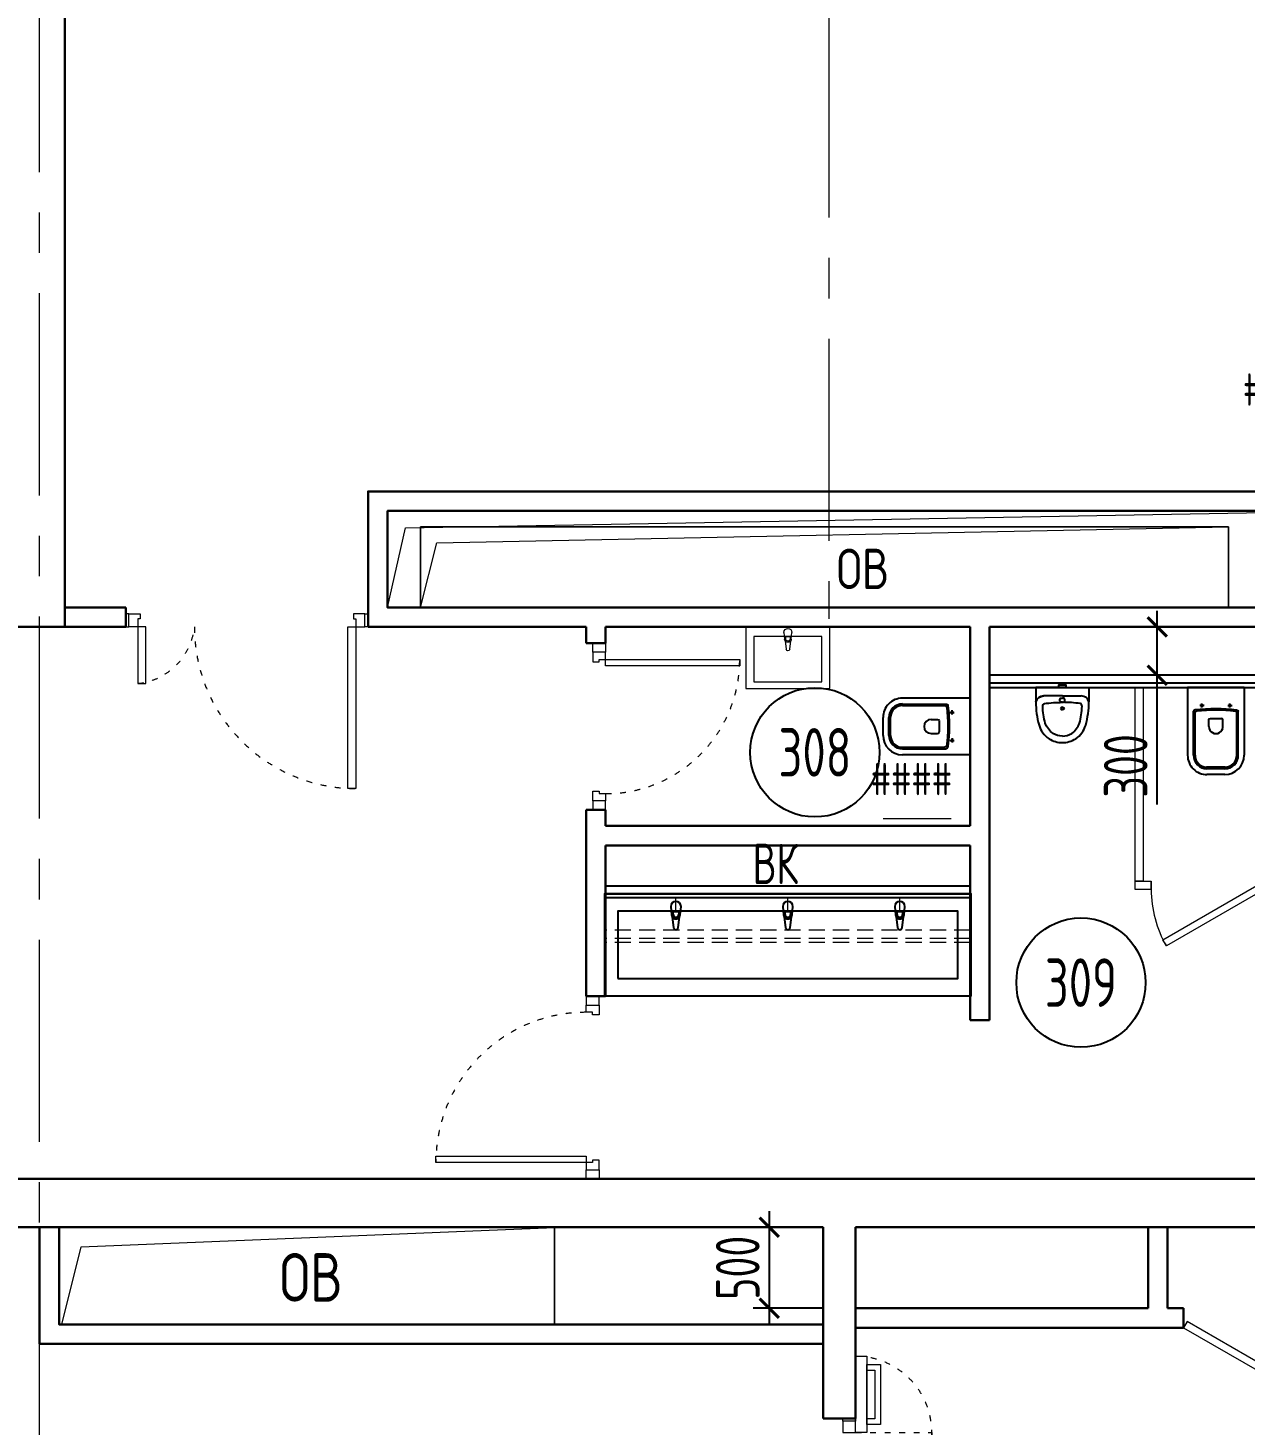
# Model space of a CAD drawing. Header units: millimetres. Extents: x -13407 to 95998, y -2611 to 109495.
# Drawn here: x 42613 to 50145, y 18436 to 27081 of the extents above; entities that cross this region are included whole.
import ezdxf
from ezdxf import colors
from ezdxf.entities.mleader import LeaderData, LeaderLine
from ezdxf.enums import TextEntityAlignment as Align
from ezdxf.math import Vec2, Vec3

# ---------------------------------------------------------------- set-up
doc = ezdxf.new("R2010")
doc.units = ezdxf.units.MM
for name, pattern in [('ACAD_ISO03W100', [30, 12, -18]), ('ADSK_Штриховая_ш2 п1', [3, 2, -1]), ('CENTER', [2, 1.25, -0.25, 0.25, -0.25])]:
    doc.linetypes.add(name, pattern=pattern)
for name, color, linetype, lineweight in [('_TEXT', 189, 'Continuous', 30), ('АР_Двери', 5, 'Continuous', 18), ('АР_Маркер экспликации', 239, 'Continuous', 13), ('АР_Номер помещения', 1, 'Continuous', 25), ('АР_Оси', 193, 'Continuous', 9), ('АР_Отметки', 250, 'Continuous', 15), ('АР_Перегородки газоблок', 165, 'Continuous', 30), ('АР_Перегородки сантехнические', 216, 'Continuous', 9), ('АР_Помещения_площадь', 19, 'Continuous', 9), ('АР_Сущ Несущая стена', 202, 'Continuous', 30), ('АР_тонкая линия', 250, 'Continuous', 0), ('Размер шахт', 95, 'Continuous', 9), ('Эвакуация', 7, 'Continuous', 9)]:
    doc.layers.add(name, color=color, linetype=linetype, lineweight=lineweight)
doc.layers.add('АР_Отверстия', color=251, linetype='Continuous')
doc.layers.add('ТХ_сантехника', color=253, linetype='Continuous')
doc.styles.add('ICOCPEUR', font='isocpeur.ttf')
doc.styles.add('ISOCPEUR', font='isocpeur.ttf', dxfattribs={"width": 0.7})
doc.styles.get("Standard").update_dxf_attribs({"font": 'arial.ttf'})
doc.dimstyles.new('R_100', dxfattribs={"dimtxt": 270, "dimasz": 120, "dimexe": 100, "dimexo": 0, "dimgap": 60, "dimtad": 1, "dimdec": 0, "dimrnd": 5, "dimzin": 0, "dimdsep": 46, "dimtxsty": 'ISOCPEUR', "dimblk": 'ARCHTICK', "dimcen": 0, "dimdle": 100, "dimclrd": 256, "dimclre": 256, "dimclrt": 256, "dimadec": 0, "dimazin": 0, "dimtfac": 2, "dimtdec": 0, "dimtofl": 0, "dimtmove": 1, "dimatfit": 3, "dimfxl": 1, "dimtvp": 3, "dimtolj": 1, "dimtzin": 0, "dimarcsym": 0})

# ---------------------------------------------------------------- blocks, each defined once
blk = doc.blocks.new('*U17')
for p, q in [((-700, 0), (-700, 50)), ((0, 0), (0, 50))]:
    blk.add_line(p, q)
blk.add_lwpolyline([(0, 0), (-606.2, -350), (-628.1, -312.1), (-21.9, 37.9)], close=True)
blk.add_arc((0, 0), 700, 180, 210)
blk = doc.blocks.new('Полуторная_на лестницу')
for points in [[(75, 80), (75, 1080), (124.9, 1080), (124.9, 80)], [(1375.1, 430), (1375.1, 80), (1425, 80), (1425, 430)]]:
    blk.add_lwpolyline(points, close=True)
for points in [[(0, 0), (0, 80), (20, 80), (20, 0), (0, 0)], [(20, 80), (20, 0), (90, 0), (90, 30), (75, 30), (75, 80), (20, 80)], [(1480, 80), (1480, 0), (1410, 0), (1410, 30), (1425, 30), (1425, 80), (1480, 80)], [(1500, 0), (1500, 80), (1480, 80), (1480, 0), (1500, 0)]]:
    blk.add_lwpolyline(points)
at = {"linetype": 'ACAD_ISO03W100', "ltscale": 3}
for centre, radius, start, end in [((75, 80), 1000, 0, 90), ((1465.4, 39.6), 392.5, 95.90754, 174.09246)]:
    blk.add_arc(centre, radius, start, end, dxfattribs=at)
blk = doc.blocks.new('*U49')
at = {"layer": 'АР_Номер помещения', "color": 7}
blk.add_circle((1581.5, -4065.7), 400, dxfattribs=at)
at = {"layer": 'АР_Помещения_площадь', "color": 7}
blk.add_line((5451.9, -7446.3), (5029.6, -7446.3), dxfattribs=at)
at = {"color": 7, "style": 'ISOCPEUR', "width": 0.7, "flags": 1}
blk.add_attdef('КАТЕГОРИЯ', (-499.2, -2092.2), '', height=250, dxfattribs=at)
at = {"layer": 'АР_Номер помещения', "color": 7, "style": 'ISOCPEUR', "width": 0.7}
blk.add_attdef('НОМЕР_ПОМЕЩЕНИЯ', text='', height=300, dxfattribs=at).set_placement((1581.5, -4065.7), align=Align.MIDDLE_CENTER)
at = {"layer": 'АР_Помещения_площадь', "color": 7, "lineweight": 30, "width": 0.7, "flags": 104}
blk.add_attdef('ИМЯ_ПОМЕЩЕНИЯ', text='', height=100, dxfattribs=at).set_placement((157.6, 1217.1), align=Align.MIDDLE_CENTER)
at = {"layer": 'АР_Помещения_площадь', "color": 7, "style": 'ISOCPEUR', "width": 0.7}
blk.add_attdef('ПЛОЩАДЬ_ПОМЕЩЕНИЯ', text='', height=200, dxfattribs=at).set_placement((5456.8, -7199.8), align=Align.MIDDLE_RIGHT)
blk = doc.blocks.new('*U72')
at = {"layer": 'АР_Номер помещения', "color": 7}
blk.add_circle((-13779.9, 1622.6), 400, dxfattribs=at)
at = {"layer": 'АР_Помещения_площадь', "color": 7}
blk.add_line((-11711.7, 507.9), (-12134.1, 507.9), dxfattribs=at)
at = {"color": 7, "style": 'ISOCPEUR', "width": 0.7, "flags": 1}
blk.add_attdef('КАТЕГОРИЯ', (-499.2, -2092.2), '', height=250, dxfattribs=at)
at = {"layer": 'АР_Номер помещения', "color": 7, "style": 'ISOCPEUR', "width": 0.7}
blk.add_attdef('НОМЕР_ПОМЕЩЕНИЯ', text='', height=300, dxfattribs=at).set_placement((-13779.9, 1622.6), align=Align.MIDDLE_CENTER)
at = {"layer": 'АР_Помещения_площадь', "color": 7, "lineweight": 30, "width": 0.7, "flags": 104}
blk.add_attdef('ИМЯ_ПОМЕЩЕНИЯ', text='', height=100, dxfattribs=at).set_placement((157.6, 1217.1), align=Align.MIDDLE_CENTER)
at = {"layer": 'АР_Помещения_площадь', "color": 7, "style": 'ISOCPEUR', "width": 0.7}
blk.add_attdef('ПЛОЩАДЬ_ПОМЕЩЕНИЯ', text='', height=200, dxfattribs=at).set_placement((-11706.8, 754.4), align=Align.MIDDLE_RIGHT)
blk = doc.blocks.new('*U68')
at = {"layer": 'АР_Номер помещения', "color": 7}
blk.add_circle((-20024.7, 2464.9), 400, dxfattribs=at)
at = {"layer": 'АР_Помещения_площадь', "color": 7}
blk.add_line((-19180.9, 2052.8), (-19603.2, 2052.8), dxfattribs=at)
at = {"color": 7, "style": 'ISOCPEUR', "width": 0.7, "flags": 1}
blk.add_attdef('КАТЕГОРИЯ', (-499.2, -2092.2), '', height=250, dxfattribs=at)
at = {"layer": 'АР_Номер помещения', "color": 7, "style": 'ISOCPEUR', "width": 0.7}
blk.add_attdef('НОМЕР_ПОМЕЩЕНИЯ', text='', height=300, dxfattribs=at).set_placement((-20024.7, 2464.9), align=Align.MIDDLE_CENTER)
at = {"layer": 'АР_Помещения_площадь', "color": 7, "style": 'ISOCPEUR', "width": 0.7}
blk.add_attdef('ПЛОЩАДЬ_ПОМЕЩЕНИЯ', text='', height=200, dxfattribs=at).set_placement((-19176, 2299.3), align=Align.MIDDLE_RIGHT)
at = {"layer": 'АР_Помещения_площадь', "color": 7, "lineweight": 30, "width": 0.7, "flags": 104}
blk.add_attdef('ИМЯ_ПОМЕЩЕНИЯ', text='', height=100, dxfattribs=at).set_placement((157.6, 1217.1), align=Align.MIDDLE_CENTER)
blk = doc.blocks.new('*U5')
for p, q in [((-750, 0), (-750, 100)), ((0, 0), (0, 100))]:
    blk.add_line(p, q)
blk.add_lwpolyline([(0, 0), (-649.5, -375), (-671.4, -337.1), (-21.9, 37.9)], close=True)
blk.add_arc((0, 0), 750, 180, 210)
blk = doc.blocks.new('_ArchTick')
at = {"color": 0, "linetype": 'ByBlock', "const_width": 0.15}
blk.add_lwpolyline([(-0.5, -0.5), (0.5, 0.5)], dxfattribs=at)
blk = doc.blocks.new('*D351')
at = {"layer": 'Размер шахт', "lineweight": -2, "ltscale": 100, "transparency": 16777216}
for p, q in [((47200.8, 19760), (47200.8, 19058.8)), ((47535, 19660), (47100.8, 19660)), ((47535, 19158.8), (47100.8, 19158.8))]:
    blk.add_line(p, q, dxfattribs=at)
at = {"layer": 'Размер шахт', "lineweight": -2, "ltscale": 100, "transparency": 16777216, "xscale": 120, "yscale": 120, "zscale": 120}
for p, rotation in [((47200.8, 19660), 90), ((47200.8, 19158.8), 270)]:
    blk.add_blockref('_ArchTick', p, dxfattribs=dict(at, rotation=rotation))
at = {"layer": 'Размер шахт', "ltscale": 100, "transparency": 16777216, "insert": (47005.8, 19409.4), "char_height": 270, "attachment_point": 5, "rotation": 90, "style": 'ISOCPEUR'}
blk.add_mtext('\\A1;500', dxfattribs=at)
blk = doc.blocks.new('*D353')
at = {"layer": 'Размер шахт', "lineweight": -2, "ltscale": 100, "transparency": 16777216}
for p, q in [((49601.8, 22975.8), (49601.8, 23474.6)), ((49808.9, 23374.6), (49501.8, 23374.6)), ((49808.9, 23075.8), (49501.8, 23075.8)), ((49601.8, 22275.6), (49601.8, 23075.8))]:
    blk.add_line(p, q, dxfattribs=at)
at = {"layer": 'Размер шахт', "lineweight": -2, "ltscale": 100, "transparency": 16777216, "xscale": 120, "yscale": 120, "zscale": 120}
for p, rotation in [((49601.8, 23374.6), 90), ((49601.8, 23075.8), 270)]:
    blk.add_blockref('_ArchTick', p, dxfattribs=dict(at, rotation=rotation))
at = {"layer": 'Размер шахт', "ltscale": 100, "transparency": 16777216, "insert": (49406.8, 22515.1), "char_height": 270, "attachment_point": 5, "rotation": 90, "style": 'ISOCPEUR'}
blk.add_mtext('\\A1;300', dxfattribs=at)
blk = doc.blocks.new('унитаз поликлиники')
for p, q in [((0, 175), (0, -175)), ((0, 175), (420, 175)), ((125.6, 86.7), (99.5, 86.7)), ((112.4, 73.1), (112.4, 100.2)), ((420, 138.7), (149.6, 138.7)), ((420, 129), (156.8, 128.7)), ((191.9, -33.7), (191.9, 33.7)), ((242.4, 43.7), (201.9, 43.7)), ((494, 57.1), (494, -57.1)), ((504, 55), (504, -55)), ((540, 55), (540, -55)), ((112.3, -73), (112.3, -100.1)), ((242.4, -43.7), (201.9, -43.7)), ((125.5, -86.5), (99.4, -86.5)), ((420, -139), (147.9, -138.7)), ((420, -129), (155.2, -128.7)), ((0, -175), (420, -175))]:
    blk.add_line(p, q)
for centre, radius, start, end in [((420, 55), 120, 0, 90), ((420.5, 55.2), 83.5, 359.86187, 90.33349), ((420, 55), 74, 0, 90), ((242.4, 0), 43.7, 270, 90), ((420, -55), 120, 270, 0), ((420, -55), 84, 270, 0), ((420, -55), 74, 270, 358.40182)]:
    blk.add_arc(centre, radius, start, end)
at = {"extrusion": (0, 0, -1)}
for centre, major_axis, ratio, start_param, end_param in [((112.4, 86.8), (3.55, 3.55), 1, 5.504025, 11.78721), ((1158.1, 0), (-731, -726.4), 0.993775, 0.659849, 0.910919), ((984.1, 0), (-23.4, -941.4), 0.89728, 1.422258, 1.677847), ((149.5, 127.3), (-5.6, -10.5), 0.821373, 1.269211, 2.570669), ((154.4, 119.8), (-5.61, -7.72), 0.798093, 1.232924, 2.686723), ((201.9, -33.5), (4.12, -9.49), 0.964797, 0.42926, 1.943413), ((147.9, -127.5), (5.4, -10.4), 0.836443, 0.56114, 1.877577), ((155.2, -117.5), (5.3, -10.4), 0.842984, 0.549902, 1.8819)]:
    blk.add_ellipse(centre, major_axis=major_axis, ratio=ratio, start_param=start_param, end_param=end_param, dxfattribs=at)
for centre, major_axis, ratio, start_param, end_param in [((201.9, 33.5), (4.12, 9.49), 0.964797, 0.42926, 1.943413), ((112.3, -86.6), (3.54, -3.55), 1, 5.504025, 11.78721)]:
    blk.add_ellipse(centre, major_axis=major_axis, ratio=ratio, start_param=start_param, end_param=end_param)
blk = doc.blocks.new('Из_буфера27431')
at = {"linetype": 'Continuous', "lineweight": 5}
for p, q in [((-138.5, 11.1), (-85.6, 17.7)), ((-138.5, 11.1), (-85.6, 17.7)), ((-76.1, 21), (-34.1, 25)), ((-76.1, 21), (-34.1, 25)), ((-59, 13.6), (-73.9, 13.6)), ((-59, 13.6), (-73.9, 13.6)), ((-59, -13.6), (-59, 13.6)), ((-59, -13.6), (-59, 13.6)), ((-85.6, -17.7), (-138.5, -11.1)), ((-85.6, -17.7), (-138.5, -11.1)), ((-34.1, -25), (-76.1, -21)), ((-34.1, -25), (-76.1, -21)), ((-73.9, -13.6), (-59, -13.6)), ((-73.9, -13.6), (-59, -13.6))]:
    blk.add_line(p, q, dxfattribs=at)
for points in [[(0, -260), (-380, -260), (-380, 260), (0, 260)], [(-59, -210), (-339.1, -210), (-339.1, 210), (-59, 210)], [(-59, -210), (-339.1, -210), (-339.1, 210), (-59, 210)]]:
    blk.add_lwpolyline(points, close=True, dxfattribs=at)
for centre, radius, start, end in [((-137.1, 0), 11.2, 97.13892, 262.86108), ((-137.1, 0), 11.2, 97.13892, 262.86108), ((-74.2, 0), 21.1, 122.77103, 237.22897), ((-74.2, 0), 21.1, 122.77103, 237.22897), ((-73.9, 0), 13.6, 90, 270), ((-73.9, 0), 13.6, 90, 270), ((-74.2, 0), 21.1, 95.16961, 122.77103), ((-74.2, 0), 21.1, 95.16961, 122.77103), ((-34.1, 0), 25, 270, 90), ((-34.1, 0), 25, 270, 90), ((-74.2, 0), 21.1, 237.22897, 264.83039), ((-74.2, 0), 21.1, 237.22897, 264.83039)]:
    blk.add_arc(centre, radius, start, end, dxfattribs=at)
blk = doc.blocks.new('Писуар')
for points in [[(0, 52.9), (116.5, 52.9, 0.328868), (164.1, 90, 0.066999), (144.5, 233.5, 0.172209), (82.4, 318.1, 0.143285), (0, 342, 0.143285), (-82.4, 318.1, 0.172209), (-144.5, 233.5, 0.066999), (-164.1, 90)], [(-58.2, 285.9, 0.137396), (-105.9, 222.3)], [(58.2, 285.9, -0.137396), (105.9, 222.3)], [(-164.1, 90, 0.328868), (-116.5, 52.9, 8)], [(0, 92.6, 0.419996), (-15.9, 76.8, 0.151492), (-10.6, 66.2), (0, 66.2)], [(0, 92.6, -0.419996), (15.9, 76.8, -0.151492), (10.6, 66.2), (0, 66.2)]]:
    blk.add_lwpolyline(points, format="xyb")
for points in [[(0, 0), (-164.1, 0), (-164.1, 90)], [(0, 0), (164.1, 0), (164.1, 90)], [(0, 52.9), (-116.5, 52.9)]]:
    blk.add_lwpolyline(points)
blk.add_lwpolyline([(-21.2, 0), (21.2, 0), (21.2, -15.9), (-21.2, -15.9)], close=True)
for centre, radius, start, end in [((0, 187.1), 114.7, 90, 120.51024), ((282.3, 110.1), 404.1, 163.87115, 178.96926), ((2.6, 912.1), 819.4, 262.01576, 269.81492)]:
    blk.add_arc(centre, radius, start, end)
at = {"extrusion": (0, 0, -1)}
for centre, radius, start, end in [((0, 187.1), 114.7, 90, 120.51024), ((282.3, 110.1), 404.1, 163.87115, 178.96926), ((2.6, 912.1), 819.4, 262.01576, 269.81492)]:
    blk.add_arc(centre, radius, start, end, dxfattribs=at)
for points, start_tangent, end_tangent in [([(-121.7, 117.4), (-111.2, 100.6)], (0.014037, -0.999901), (0.974129, -0.225992)), ([(121.7, 117.4), (111.2, 100.6)], (-0.014037, -0.999901), (-0.974129, -0.225992))]:
    blk.add_spline(points, degree=3, dxfattribs=dict(start_tangent=start_tangent, end_tangent=end_tangent))
for points in [[(-10.6, 132.4), (-10.6, 137.6), (-5.3, 137.6), (0, 137.6)], [(0, 121.8), (-5.3, 121.8), (-10.6, 127.1), (-10.6, 132.4)], [(10.6, 132.4), (10.6, 137.6), (5.3, 137.6), (0, 137.6)], [(0, 121.8), (5.3, 121.8), (10.6, 127.1), (10.6, 132.4)], [(164.1, 90), (158.8, 68.8), (137.6, 52.9), (116.5, 52.9)]]:
    blk.add_open_spline(points, degree=3)
blk = doc.blocks.new('_DotSmall')
at = {"color": 0, "linetype": 'ByBlock', "const_width": 0.5}
blk.add_lwpolyline([(-0.0625, 0, 1), (0.0625, 0, 1)], format="xyb", close=True, dxfattribs=at)
blk = doc.blocks.new('*U189')
for points in [[(-55, -80), (-55, 0), (-115, 0), (-115, -40), (-100, -40), (-100, -80), (-55, -80)], [(0, 0), (0, -80), (-55, -80), (-55, 0), (0, 0)], [(-1130, 0), (-1130, -80), (-1075, -80), (-1075, 0), (-1130, 0)], [(-1075, -80), (-1075, 0), (-1015, 0), (-1015, -40), (-1030, -40), (-1030, -80), (-1075, -80)]]:
    blk.add_lwpolyline(points)
blk.add_lwpolyline([(-100, -80), (-100, -1010), (-140, -1010), (-140, -80)], close=True)
at = {"linetype": 'ACAD_ISO03W100', "ltscale": 3}
blk.add_arc((-100, -80), 930, 180, 270, dxfattribs=at)
blk = doc.blocks.new('*U192')
blk.add_lwpolyline([(100, 80), (100, 910), (140, 910), (140, 80)], close=True)
for points in [[(0, 0), (0, 80), (55, 80), (55, 0), (0, 0)], [(55, 80), (55, 0), (115, 0), (115, 40), (100, 40), (100, 80), (55, 80)], [(975, 80), (975, 0), (915, 0), (915, 40), (930, 40), (930, 80), (975, 80)], [(1030, 0), (1030, 80), (975, 80), (975, 0), (1030, 0)]]:
    blk.add_lwpolyline(points)
at = {"linetype": 'ACAD_ISO03W100', "ltscale": 3}
blk.add_arc((100, 80), 830, 0, 90, dxfattribs=at)
blk = doc.blocks.new('Из_буфера31843')
for p, q in [((365.8, 166.1), (359.2, 113.1)), ((394.6, 113.1), (388, 166.1)), ((915.8, 166.1), (909.2, 113.1)), ((944.6, 113.1), (938, 166.1)), ((1465.7, 166.1), (1459.1, 113.1)), ((1494.5, 113.1), (1487.9, 166.1)), ((355.9, 103.6), (351.9, 61.7)), ((363.3, 86.6), (363.3, 101.5)), ((390.5, 86.6), (363.3, 86.6)), ((390.5, 101.5), (390.5, 86.6)), ((401.9, 61.7), (397.9, 103.6)), ((905.9, 103.6), (901.9, 61.7)), ((913.3, 86.6), (913.3, 101.5)), ((940.5, 86.6), (913.3, 86.6)), ((940.5, 101.5), (940.5, 86.6)), ((951.9, 61.7), (947.9, 103.6)), ((1455.8, 103.6), (1451.8, 61.7)), ((1463.2, 86.6), (1463.2, 101.5)), ((1490.4, 86.6), (1463.2, 86.6)), ((1490.4, 101.5), (1490.4, 86.6)), ((1501.8, 61.7), (1497.8, 103.6))]:
    blk.add_line(p, q)
at = {"lineweight": 13, "ltscale": 500}
for p, q in [((376.9, 85), (376.9, 22.5)), ((926.9, 85), (926.9, 22.5)), ((1476.9, 85), (1476.9, 22.5))]:
    blk.add_line(p, q, dxfattribs=at)
for points in [[(1826.9, 500), (26.9, 500), (26.9, 0), (1826.9, 0)], [(1761.9, 415), (91.9, 415), (91.9, 85), (1761.9, 85)]]:
    blk.add_lwpolyline(points, close=True)
for centre, major_axis, start_param, end_param in [((376.9, 164.7), (-7.91, 7.91), 4.051589, 6.943986), ((926.9, 164.7), (-7.91, 7.91), 4.051589, 6.943986), ((1476.8, 164.7), (-7.91, 7.91), 4.051589, 6.943986), ((376.9, 101.7), (-14.9, -14.9), -1.35736, -0.875625), ((376.9, 101.7), (-14.9, 14.9), 4.498953, 6.496621), ((376.9, 101.5), (-9.62, 9.62), 3.926991, 7.068583), ((376.9, 101.7), (-14.9, 14.9), 4.017217, 4.498953), ((926.9, 101.7), (-14.9, -14.9), -1.35736, -0.875625), ((926.9, 101.7), (-14.9, 14.9), 4.498953, 6.496621), ((926.9, 101.5), (-9.62, 9.62), 3.926991, 7.068583), ((926.9, 101.7), (-14.9, 14.9), 4.017217, 4.498953), ((1476.8, 101.7), (-14.9, -14.9), -1.35736, -0.875625), ((1476.8, 101.7), (-14.9, 14.9), 4.498953, 6.496621), ((1476.8, 101.5), (-9.62, 9.62), 3.926991, 7.068583), ((1476.8, 101.7), (-14.9, 14.9), 4.017217, 4.498953), ((376.9, 61.7), (-17.7, -17.7), -0.785398, 2.356194), ((926.9, 61.7), (-17.7, -17.7), -0.785398, 2.356194), ((1476.8, 61.7), (-17.7, -17.7), -0.785398, 2.356194)]:
    blk.add_ellipse(centre, major_axis=major_axis, ratio=1, start_param=start_param, end_param=end_param)
blk = doc.blocks.new('дв.1700')
at = {"layer": 'АР_Двери'}
for points in [[(-87, 0), (-87, -80), (-70, -80), (-70, 0), (-87, 0)], [(-70, -80), (-70, 0), (0, 0), (0, -30), (0, -30), (0, -80), (-70, -80)], [(1596, -80), (1596, 0), (1526, 0), (1526, -30), (1526, -30), (1526, -80), (1596, -80)], [(1613, 0), (1613, -80), (1596, -80), (1596, 0), (1613, 0)]]:
    blk.add_lwpolyline(points, dxfattribs=at)
for points in [[(0, -80), (-692, -876), (-639.2, -921.8), (52.7, -125.8)], [(1997.3, -149.9), (1526, -149.9), (1526, -80), (1997.3, -80)], [(19.9, -163.6), (-606.3, -883.9), (-542.2, -939.6), (84, -219.2)], [(1946.9, -234.7), (1576, -234.7), (1576, -149.9), (1946.9, -149.9)], [(1911.9, -199.7), (1611, -199.7), (1611, -149.9), (1911.9, -149.9)], [(-3, -190), (-583.3, -857.5), (-545.7, -890.2), (34.6, -222.7)]]:
    blk.add_lwpolyline(points, close=True, dxfattribs=at)
at = {"layer": 'АР_Двери', "linetype": 'ACAD_ISO03W100', "ltscale": 3}
for points in [[(0, -80), (0, -1134.7), (69.9, -1134.7), (69.9, -80)], [(1456.1, -551.3), (1456.1, -80), (1526, -80), (1526, -551.3)]]:
    blk.add_lwpolyline(points, close=True, dxfattribs=at)
for points in [[(69.9, -1049.5), (69.9, -1084.5), (154.7, -1084.5), (154.7, -130), (69.9, -130), (69.9, -165)], [(69.9, -1049.5), (119.7, -1049.5), (119.7, -165), (69.9, -165)], [(1456.1, -465.9), (1456.1, -500.9), (1371.3, -500.9), (1371.3, -130), (1456.1, -130), (1456.1, -165)], [(1456.1, -465.9), (1406.3, -465.9), (1406.3, -165), (1456.1, -165)]]:
    blk.add_lwpolyline(points, dxfattribs=at)
for centre, radius, start, end in [((0, -80), 1054.7, 228.99999, 0), ((1526, -80), 471.3, 180, 351.4758)]:
    blk.add_arc(centre, radius, start, end, dxfattribs=at)
blk = doc.blocks.new('A$C3079c8b3')
at = {"layer": 'АР_Перегородки газоблок', "color": 0, "lineweight": 25, "ltscale": 100}
for points in [[(34200, -298.8), (31399.7, -298.8)], [(34200, -348.8), (31399.7, -348.8)], [(31399.7, -373.8), (34200, -373.8)]]:
    blk.add_lwpolyline(points, dxfattribs=at)
blk = doc.blocks.new('A$Cf7807619')
at = {"layer": 'АР_Перегородки газоблок', "color": 0, "lineweight": 25, "ltscale": 100}
for points in [[(0, -250.4), (2257.1, -250.1)], [(0, -300.4), (2257.1, -300.1)], [(2257.1, -325.1), (0, -325.4)]]:
    blk.add_lwpolyline(points, dxfattribs=at)

msp = doc.modelspace()

# ---------------------------------------------------------------- linework, layer by layer
at = {"layer": 'АР_Оси', "linetype": 'CENTER', "ltscale": 1000}
for p, q in [((47569.9, 79157.5), (47569.9, 23425.1)), ((42685, -1811.3), (42685, 32496.2)), ((-12563.8, 19960), (71033.4, 19960))]:
    msp.add_line(p, q, dxfattribs=at)
at = {"layer": 'АР_Перегородки газоблок', "ltscale": 100}
msp.add_line((46067.7, 22243), (46187.7, 22243), dxfattribs=at)
for points in [[(51365, 24212.8), (44717.9, 24212.8), (44717.9, 23494.6)], [(48444.7, 23494.6), (44837.9, 23494.6), (44837.9, 24092.8), (51365, 24092.8)], [(43217.9, 23494.6), (42840, 23494.6)], [(43217.9, 23494.6), (43217.9, 23374.6)], [(44717.9, 23374.6), (44717.9, 23494.6)], [(51365, 23494.6), (48347.7, 23494.6)], [(43217.9, 23374.6), (42840, 23374.6)], [(46067.6, 23374.6), (44717.9, 23374.6)], [(46067.6, 23374.6), (46067.3, 23273.6)], [(46187.3, 23273.3), (46187.6, 23374.6)], [(48444.7, 23374.7), (46187.6, 23374.7)], [(48444.7, 23374.6), (48444.7, 22143)], [(48564.7, 20940.7), (48564.7, 23374.6)], [(51365, 23374.6), (48564.7, 23374.6)], [(46067.3, 23273.6), (46187.3, 23273.3)], [(46067.7, 22243), (46067.3, 21090)], [(46187.6, 22143), (46187.7, 22243)], [(48444.7, 22143), (46187.6, 22143)], [(46187.3, 21090), (46187.6, 22023)], [(48444.7, 22023), (46187.7, 22023)], [(48444.7, 22023), (48444.7, 20940.7)], [(46067.3, 21090), (46187.3, 21090)], [(48444.7, 20940.7), (48564.7, 20940.7)], [(42685, 19660), (42685, 18938.8), (47535, 18938.8)], [(42805, 19660), (42805, 19058.8), (47535, 19058.8)], [(49545, 19660), (49545, 19158.8)], [(49665, 19660), (49665, 19158.8)], [(49545, 19158.8), (47735, 19158.8)], [(49765, 19158.8), (49665, 19158.8)], [(49765, 19158.8), (49765, 19038.8)], [(47735, 19038.8), (49765, 19038.8)]]:
    msp.add_lwpolyline(points, dxfattribs=at)
at = {"layer": 'АР_Перегородки сантехнические', "lineweight": 0}
for points in [[(49464.7, 23000.8), (49514.7, 23000.8), (49514.7, 21800.8), (49464.7, 21800.8)], [(49464.7, 21750.8), (49464.7, 21800.8), (49564.7, 21800.8), (49564.7, 21750.8)]]:
    msp.add_lwpolyline(points, close=True, dxfattribs=at)
at = {"layer": 'АР_Сущ Несущая стена', "ltscale": 100}
for p, q in [((42840, 31145), (42840, 23374.6)), ((42540, 23374.6), (42840, 23374.6)), ((40410, 19960), (51365, 19960)), ((40410, 19660), (47535, 19660)), ((47535, 19660), (47535, 18477.5)), ((47735, 19660), (51365, 19660)), ((47735, 19660), (47735, 18477.5)), ((47735, 18477.5), (47535, 18477.5)), ((47735, 18477.5), (47535, 18477.5))]:
    msp.add_line(p, q, dxfattribs=at)
at = {"layer": 'АР_тонкая линия', "color": 18, "ltscale": 100, "true_color": 0x000000}
msp.add_lwpolyline([(44837.9, 23494.6), (44950, 23987.5), (50846.5, 24092.5)], dxfattribs=at)
at = {"layer": 'АР_тонкая линия', "linetype": 'ADSK_Штриховая_ш2 п1', "ltscale": 50}
for points in [[(48444.7, 21497.3), (46181.8, 21497.4)], [(48444.7, 21447.3), (46181.8, 21447.4)], [(48444.7, 21422.3), (46181.8, 21422.4)]]:
    msp.add_lwpolyline(points, dxfattribs=at)
at = {"layer": 'Эвакуация', "lineweight": 18}
for p, q in [((50042.9, 23994.7), (45042.9, 23994.7)), ((45042.9, 23994.7), (45042.9, 23494.7)), ((50042.9, 23994.7), (45042.9, 23994.7)), ((45042.9, 23994.7), (45042.9, 23494.7)), ((45142.9, 23894.7), (50042.9, 23994.7)), ((50042.9, 23494.7), (50042.9, 23994.7)), ((45042.9, 23494.7), (45142.9, 23894.7)), ((45042.9, 23494.7), (50042.9, 23494.7)), ((42941.8, 19539.2), (45871.8, 19659.2)), ((45871.8, 19059.2), (45871.8, 19659.2)), ((42821.5, 19058.8), (42941.8, 19539.2))]:
    msp.add_line(p, q, dxfattribs=at)
at = {"layer": 'Эвакуация'}
for p, q in [((45042.9, 23494.7), (45042.9, 23994.7)), ((45042.9, 23994.7), (50042.9, 23994.7)), ((50042.9, 23994.7), (50042.9, 23494.7)), ((50042.9, 23494.7), (45042.9, 23494.7)), ((45871.8, 19659.2), (45871.8, 19059.2))]:
    msp.add_line(p, q, dxfattribs=at)

# ---------------------------------------------------------------- block references
at = {"layer": '_TEXT', "ltscale": 500}
for name, p in [('A$C3079c8b3', (17165, 23374.6)), ('A$Cf7807619', (46187.7, 22023))]:
    msp.add_blockref(name, p, dxfattribs=at)
at = {"layer": 'АР_Двери'}
for name, p, rotation in [('Полуторная_на лестницу', (44717.9, 23454.6), 180), ('*U192', (46107.7, 23273), 270), ('*U189', (46147.3, 19960), 270), ('дв.1700', (47655, 16864.5), 90.00000000000001)]:
    msp.add_blockref(name, p, dxfattribs=dict(at, rotation=rotation))
at = {"layer": 'АР_Двери', "lineweight": 30}
msp.add_blockref('*U17', (50264.7, 21750.8), dxfattribs=at)
at = {"layer": 'АР_Двери', "xscale": -1}
msp.add_blockref('*U5', (49765, 19038.8), dxfattribs=at)
at = {"layer": 'АР_Маркер экспликации', "color": 7}
ref = msp.add_blockref('*U49', (45304.3, 32043.1), dxfattribs=at)
ref.add_attrib('НОМЕР_ПОМЕЩЕНИЯ', '307', dxfattribs={"layer": 'АР_Номер помещения', "color": 7, "height": 300, "style": 'ISOCPEUR', "width": 0.7}).set_placement((46885.8, 27977.4), align=Align.MIDDLE_CENTER)
ref.add_attrib('ПЛОЩАДЬ_ПОМЕЩЕНИЯ', '#####', dxfattribs={"layer": 'АР_Помещения_площадь', "color": 7, "height": 200, "style": 'ISOCPEUR', "width": 0.7}).set_placement((50761.1, 24843.2), align=Align.MIDDLE_RIGHT)
ref = msp.add_blockref('*U68', (67507.9, 20133.7), dxfattribs=at)
ref.add_attrib('НОМЕР_ПОМЕЩЕНИЯ', '308', dxfattribs={"layer": 'АР_Номер помещения', "color": 7, "height": 300, "style": 'ISOCPEUR', "width": 0.7}).set_placement((47483.3, 22598.6), align=Align.MIDDLE_CENTER)
ref.add_attrib('ПЛОЩАДЬ_ПОМЕЩЕНИЯ', '####', dxfattribs={"layer": 'АР_Помещения_площадь', "color": 7, "height": 200, "style": 'ISOCPEUR', "width": 0.7}).set_placement((48332, 22433), align=Align.MIDDLE_RIGHT)
ref = msp.add_blockref('*U72', (62909.8, 19551), dxfattribs=at)
ref.add_attrib('НОМЕР_ПОМЕЩЕНИЯ', '309', dxfattribs={"layer": 'АР_Номер помещения', "color": 7, "height": 300, "style": 'ISOCPEUR', "width": 0.7}).set_placement((49129.8, 21173.6), align=Align.MIDDLE_CENTER)
ref.add_attrib('ПЛОЩАДЬ_ПОМЕЩЕНИЯ', '#####', dxfattribs={"layer": 'АР_Помещения_площадь', "color": 7, "height": 200, "style": 'ISOCPEUR', "width": 0.7}).set_placement((51202.9, 20305.3), align=Align.MIDDLE_RIGHT)
at = {"layer": 'ТХ_сантехника', "ltscale": 100, "xscale": -1, "rotation": 270}
msp.add_blockref('Из_буфера27431', (47316.1, 23374.6), dxfattribs=at)
at = {"layer": 'ТХ_сантехника', "ltscale": 100, "rotation": 180.0024708517842}
msp.add_blockref('Писуар', (49014.7, 23000.8), dxfattribs=at)
at = {"layer": 'ТХ_сантехника'}
for p, rotation in [((49964.8, 23000.8), 270), ((48444.7, 22758.8), 180)]:
    msp.add_blockref('унитаз поликлиники', p, dxfattribs=dict(at, rotation=rotation))
at = {"layer": 'ТХ_сантехника', "xscale": 1.260064632255755, "yscale": 1.260064632255755, "zscale": 1.260064632255755, "rotation": 180}
msp.add_blockref('Из_буфера31843', (48483.8, 21722.8), dxfattribs=at)

# ---------------------------------------------------------------- texts
at = {"layer": 'АР_Отверстия', "ltscale": 100, "attachment_point": 5, "line_spacing_factor": 0.7, "style": 'ICOCPEUR'}
for s, insert, char_height in [('\\A1;{\\W0.8;ОВ}', (47779.3, 23733.8), 250), ('\\A1;{\\W0.7;ВК}', (47238.3, 21908.4), 250), ('\\A1;{\\W0.8;ОВ}', (44364.6, 19349.9), 300)]:
    msp.add_mtext(s, dxfattribs=dict(at, insert=insert, char_height=char_height))

# ---------------------------------------------------------------- dimensions: what is measured, and where the dimension line sits
at = {"layer": 'Размер шахт', "ltscale": 100}
dim = msp.add_linear_dim(base=(49601.8, 23374.6), p1=(49808.9, 23075.8), p2=(49808.9, 23374.6), angle=90, dimstyle='R_100', override={"dimpost": '\\X', "dimfxl": 300, "dimarcsym": 1}, dxfattribs=at)
dim.commit()
dim.dimension.update_dxf_attribs({"geometry": '*D353', "text_midpoint": (49691.6, 22515.1), "dimtype": 160})
dim = msp.add_linear_dim(base=(47200.8, 19158.8), p1=(47535, 19660), p2=(47535, 19158.8), angle=90, dimstyle='R_100', override={"dimpost": '\\X', "dimfxl": 300, "dimarcsym": 1}, dxfattribs=at)
dim.commit()
dim.dimension.update_dxf_attribs({"geometry": '*D351', "text_midpoint": (47005.8, 19409.4)})

# ---------------------------------------------------------------- leaders
at = {"layer": 'АР_Отметки'}
ml = msp.add_multileader_mtext('Standard', dxfattribs=at)
ml.set_content('+6,300', color=256, style='ISOCPEUR')
ml.set_leader_properties(color=256, linetype='Continuous', lineweight=-1)
ml.set_arrow_properties(name='DOTSMALL')
ml.build(insert=Vec2(0, 0))
ml.multileader.update_dxf_attribs({"has_text_frame": 1, "text_left_attachment_type": 4, "text_right_attachment_type": 4, "dogleg_length": 100, "arrow_head_size": 180})
ctx = ml.context
ctx.base_point, ctx.char_height, ctx.arrow_head_size, ctx.landing_gap_size, ctx.plane_origin = Vec3(55928.2, 71412.1), 250, 180, 50, Vec3(64272, 69171.2)
ctx.left_attachment, ctx.right_attachment = 4, 4
notes = []
notes.append((ctx, [(0, (0, 0, 0), (0, 0), (1, 0), 1, [])]))
ctx.mtext.insert, ctx.mtext.width, ctx.mtext.line_spacing_style, ctx.mtext.flow_direction = Vec3(55978.2, 71745.5), 852.697, 2, 5
ml = msp.add_multileader_mtext('Standard', dxfattribs=at)
ml.set_content('Л.5', color=256, style='ISOCPEUR')
ml.set_leader_properties(color=256, linetype='Continuous', lineweight=-1)
ml.set_arrow_properties(name='DOTSMALL')
ml.build(insert=Vec2(0, 0))
ml.multileader.update_dxf_attribs({"has_text_frame": 1, "text_left_attachment_type": 4, "text_right_attachment_type": 4, "dogleg_length": 100, "arrow_head_size": 180})
ctx = ml.context
ctx.base_point, ctx.char_height, ctx.arrow_head_size, ctx.landing_gap_size, ctx.plane_origin = Vec3(54025.8, 70799.7), 250, 180, 50, Vec3(79808.7, 57079.1)
ctx.left_attachment, ctx.right_attachment = 4, 4
notes.append((ctx, [(0, (0, 0, 0), (0, 0), (1, 0), 1, [])]))
ctx.mtext.insert, ctx.mtext.width, ctx.mtext.line_spacing_style, ctx.mtext.flow_direction = Vec3(54075.8, 71133), 852.697, 2, 5
ml = msp.add_multileader_mtext('Standard', dxfattribs=at)
ml.set_content('+8,400', color=256, style='ISOCPEUR')
ml.set_leader_properties(color=256, linetype='Continuous', lineweight=-1)
ml.set_arrow_properties(name='DOTSMALL')
ml.build(insert=Vec2(0, 0))
ml.multileader.update_dxf_attribs({"has_text_frame": 1, "text_left_attachment_type": 4, "text_right_attachment_type": 4, "dogleg_length": 100, "arrow_head_size": 180})
ctx = ml.context
ctx.base_point, ctx.char_height, ctx.arrow_head_size, ctx.landing_gap_size, ctx.plane_origin = Vec3(54891.2, 65329.2), 250, 180, 50, Vec3(59135.3, 70680.7)
ctx.left_attachment, ctx.right_attachment = 4, 4
notes.append((ctx, [(0, (0, 0, 0), (0, 0), (1, 0), 1, [])]))
ctx.mtext.insert, ctx.mtext.width, ctx.mtext.line_spacing_style, ctx.mtext.flow_direction = Vec3(54941.2, 65662.5), 852.697, 2, 5
ml = msp.add_multileader_mtext('Standard', dxfattribs=at)
ml.set_content('+5,900', color=256, style='ISOCPEUR')
ml.set_leader_properties(color=256, linetype='Continuous', lineweight=-1)
ml.set_arrow_properties(name='DOTSMALL')
ml.build(insert=Vec2(0, 0))
ml.multileader.update_dxf_attribs({"has_text_frame": 1, "text_left_attachment_type": 4, "text_right_attachment_type": 4, "dogleg_length": 100, "arrow_head_size": 180})
ctx = ml.context
ctx.base_point, ctx.char_height, ctx.arrow_head_size, ctx.landing_gap_size, ctx.plane_origin = Vec3(54567.6, 26674.1), 250, 180, 50, Vec3(53756.6, 25885.5)
ctx.left_attachment, ctx.right_attachment = 4, 4
notes.append((ctx, [(0, (0, 0, 0), (0, 0), (1, 0), 1, [])]))
ctx.mtext.insert, ctx.mtext.width, ctx.mtext.line_spacing_style, ctx.mtext.flow_direction = Vec3(54617.6, 27007.4), 852.697, 2, 5
ml = msp.add_multileader_mtext('Standard', dxfattribs=at)
ml.set_content('Л.1', color=256, style='ISOCPEUR')
ml.set_leader_properties(color=256, linetype='Continuous', lineweight=-1)
ml.set_arrow_properties(name='DOTSMALL')
ml.build(insert=Vec2(0, 0))
ml.multileader.update_dxf_attribs({"has_text_frame": 1, "text_left_attachment_type": 4, "text_right_attachment_type": 4, "dogleg_length": 100, "arrow_head_size": 180})
ctx = ml.context
ctx.base_point, ctx.char_height, ctx.arrow_head_size, ctx.landing_gap_size, ctx.plane_origin = Vec3(51854.7, 25716.1, 0), 250, 180, 50, Vec3(77176.9, 13681.2, 0)
ctx.left_attachment, ctx.right_attachment = 4, 4
notes.append((ctx, [(0, (0, 0, 0), (0, 0), (1, 0), 1, [])]))
ctx.mtext.insert, ctx.mtext.width, ctx.mtext.defined_height, ctx.mtext.line_spacing_style, ctx.mtext.flow_direction = Vec3(51904.7, 26049.5, 0), 852.697, 406.6, 2, 5
ml = msp.add_multileader_mtext('Standard', dxfattribs=at)
ml.set_content('+7,850', color=256, style='ISOCPEUR')
ml.set_leader_properties(color=256, linetype='Continuous', lineweight=-1)
ml.set_arrow_properties(name='DOTSMALL')
ml.build(insert=Vec2(0, 0))
ml.multileader.update_dxf_attribs({"has_text_frame": 1, "text_left_attachment_type": 4, "text_right_attachment_type": 4, "dogleg_length": 100, "arrow_head_size": 180})
ctx = ml.context
ctx.base_point, ctx.char_height, ctx.arrow_head_size, ctx.landing_gap_size, ctx.plane_origin = Vec3(51777.9, 20811.8), 250, 180, 50, Vec3(53698.5, 18401.8)
ctx.left_attachment, ctx.right_attachment = 4, 4
notes.append((ctx, [(0, (0, 0, 0), (0, 0), (1, 0), 1, [])]))
ctx.mtext.insert, ctx.mtext.width, ctx.mtext.line_spacing_style, ctx.mtext.flow_direction = Vec3(51827.9, 21145.2), 555.243, 2, 5
for ctx, leaders in notes:
    for number, flags, end, landing, length, lines in leaders:
        leader = LeaderData()
        leader.index, (leader.has_last_leader_line, leader.has_dogleg_vector, leader.attachment_direction) = number, flags
        leader.last_leader_point, leader.dogleg_vector, leader.dogleg_length = Vec3(end), Vec3(landing), length
        for number, points, colour, breaks in lines:
            line = LeaderLine()
            line.index, line.vertices, line.color, line.breaks = number, Vec3.list(points), colors.encode_raw_color(colour), breaks
            leader.lines.append(line)
        ctx.leaders.append(leader)

doc.saveas('drawing.dxf')
